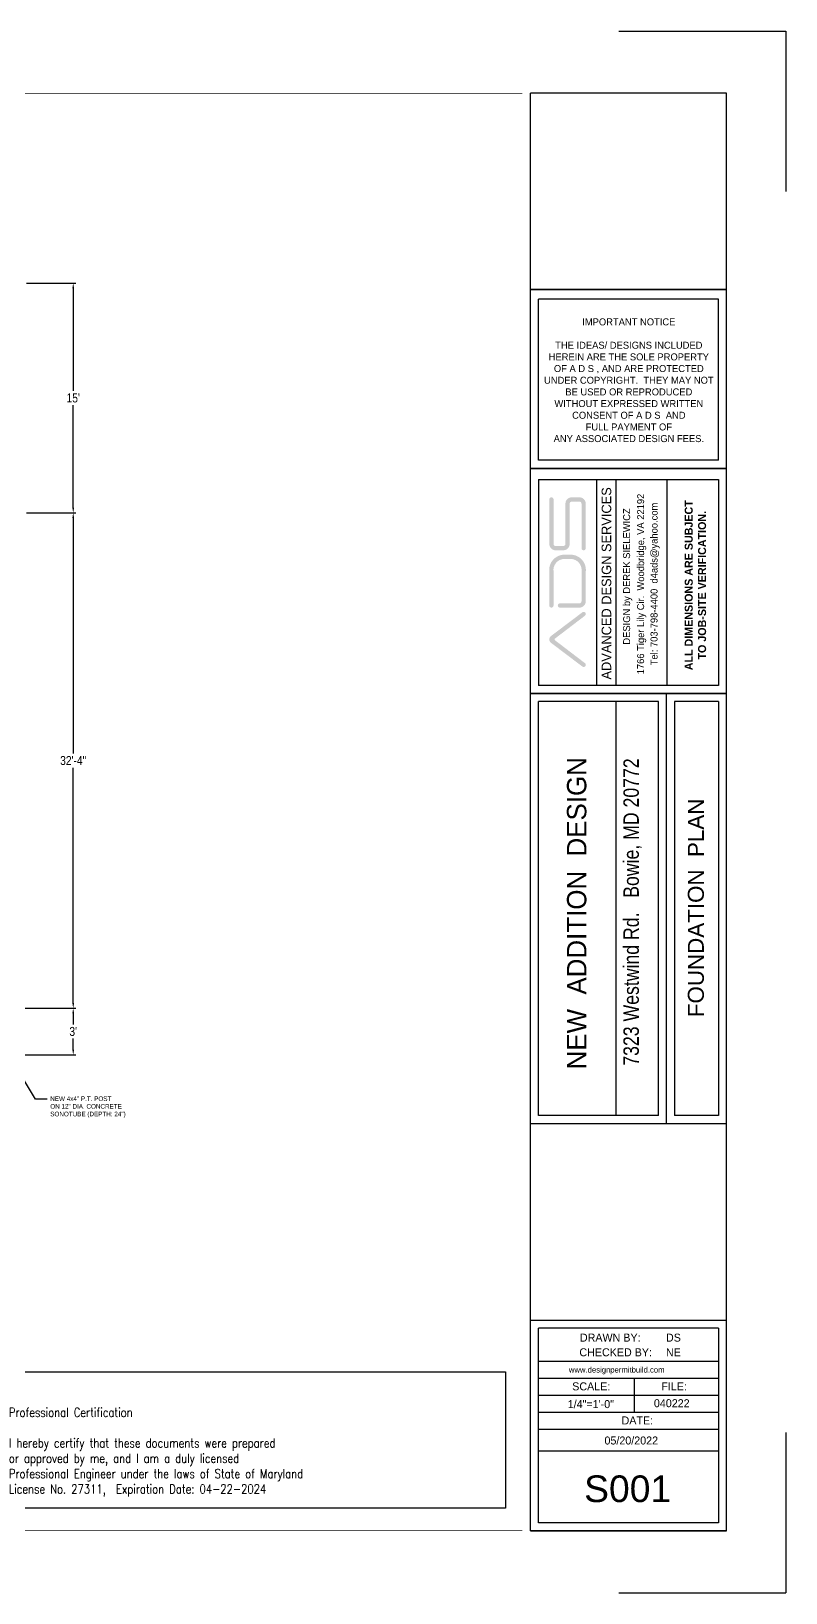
# Model space of a CAD drawing. Header units: inches. Extents: x -1842 to 12195, y -2228 to 2193.
# Drawn here: x 3109 to 3700, y -1028 to 196 of the extents above; entities that cross this region are included whole.
import ezdxf

# ---------------------------------------------------------------- set-up
doc = ezdxf.new("R2010")
doc.units = ezdxf.units.IN
doc.header["$LTSCALE"] = 6
doc.header["$MEASUREMENT"] = 0
doc.layers.add('FOUNDATION', color=1, linetype='Continuous')
doc.layers.add('Title Block', color=7, linetype='Continuous')
doc.styles.add('ARCHSTYLSHX', font='ARCHSTYL.SHX')
doc.styles.add('HS-DESIGN-PLAN', font='GOTHIC.TTF', dxfattribs={"height": 0.09375})
doc.styles.add('HS-DESIGN-TTLB', font='GOTHIC.TTF')
doc.styles.get("Standard").update_dxf_attribs({"font": 'ARIALN.TTF'})
doc.styles.add('TAGS', font='romans', dxfattribs={"width": 0.8})
doc.dimstyles.new('STANDARD$0', dxfattribs={"dimtxt": 6, "dimasz": 3, "dimexe": 4, "dimexo": 24, "dimgap": 0.5, "dimtad": 1, "dimdec": 1, "dimzin": 3, "dimdsep": 46, "dimlunit": 4, "dimtxsty": 'ARCHSTYLSHX', "dimblk1": 'OBLIQUE', "dimblk2": 'OBLIQUE', "dimsah": 1, "dimcen": 0.0625, "dimdle": 4, "dimadec": 0, "dimazin": 0, "dimtfac": 1, "dimtdec": 1, "dimtofl": 0, "dimtmove": 0, "dimatfit": 3, "dimldrblk": 'OBLIQUE', "dimfxl": 1, "dimfrac": 2, "dimtolj": 1, "dimtzin": 0, "dimlwd": 9, "dimlwe": 13, "dimarcsym": 0})

# ---------------------------------------------------------------- blocks, each defined once
blk = doc.blocks.new('*D172')
at = {"layer": 'Defpoints', "color": 0, "transparency": 16777216}
for p in [(3103.5, -1.8), (3103.5, -181.8), (3142, -181.8)]:
    blk.add_point(p, dxfattribs=at)
at = {"layer": 'Title Block', "color": 3, "lineweight": -2, "transparency": 16777216}
for p, q in [((3105.5, -1.8), (3144, -1.8)), ((3142, -5.8), (3142, -86.2)), ((3142, -177.8), (3142, -97.4)), ((3105.5, -181.8), (3144, -181.8))]:
    blk.add_line(p, q, dxfattribs=at)
at = {"layer": 'Title Block', "color": 3, "transparency": 16777216}
for points in [[(3141.3, -5.8), (3142.7, -5.8), (3142, -1.8)], [(3141.3, -177.8), (3142.7, -177.8), (3142, -181.8)]]:
    blk.add_solid(points, dxfattribs=at)
at = {"layer": 'Title Block', "color": 3, "transparency": 16777216, "insert": (3142, -91.8), "char_height": 7, "attachment_point": 5}
blk.add_mtext("\\A1;15'", dxfattribs=at)
blk = doc.blocks.new('*D188')
at = {"layer": 'Defpoints', "color": 0, "transparency": 16777216}
for p in [(3103.5, -181.8), (3103.5, -570), (3142, -570)]:
    blk.add_point(p, dxfattribs=at)
at = {"layer": 'Title Block', "color": 3, "lineweight": -2, "transparency": 16777216}
for p, q in [((3105.5, -181.8), (3144, -181.8)), ((3142, -185.8), (3142, -370.3)), ((3142, -566), (3142, -381.5)), ((3105.5, -570), (3144, -570))]:
    blk.add_line(p, q, dxfattribs=at)
at = {"layer": 'Title Block', "color": 3, "transparency": 16777216}
for points in [[(3141.3, -185.8), (3142.7, -185.8), (3142, -181.8)], [(3141.3, -566), (3142.7, -566), (3142, -570)]]:
    blk.add_solid(points, dxfattribs=at)
at = {"layer": 'Title Block', "color": 3, "transparency": 16777216, "insert": (3142, -375.9), "char_height": 7, "attachment_point": 5}
blk.add_mtext('\\A1;32\'-4"', dxfattribs=at)
blk = doc.blocks.new('*D199')
at = {"layer": 'Defpoints', "color": 0, "transparency": 16777216}
for p in [(3091.5, -570), (3142, -570), (3091.5, -606.5)]:
    blk.add_point(p, dxfattribs=at)
at = {"layer": 'Title Block', "color": 3, "lineweight": -2, "transparency": 16777216}
for p, q in [((3093.5, -570), (3144, -570)), ((3142, -574), (3142, -582.7)), ((3142, -602.5), (3142, -593.8)), ((3093.5, -606.5), (3144, -606.5))]:
    blk.add_line(p, q, dxfattribs=at)
at = {"layer": 'Title Block', "color": 3, "transparency": 16777216}
for points in [[(3141.3, -574), (3142.7, -574), (3142, -570)], [(3141.3, -602.5), (3142.7, -602.5), (3142, -606.5)]]:
    blk.add_solid(points, dxfattribs=at)
at = {"layer": 'Title Block', "color": 3, "transparency": 16777216, "insert": (3142, -588.2), "char_height": 7, "attachment_point": 5}
blk.add_mtext("\\A1;3'", dxfattribs=at)

msp = doc.modelspace()

# ---------------------------------------------------------------- hatches: boundary and pattern name
at = {"layer": 'Title Block'}
h = msp.add_hatch(color=256, dxfattribs=at)
h.paths.add_polyline_path([(3542.870824, -262.405981, 0.1912949762), (3543.5388041, -261.3709752), (3543.5388041, -260.7239289, 0.1065363828), (3543.2602102, -260.0783093, 0.1989123674), (3542.1770189, -259.4015396), (3541.6263436, -259.4015396, 0.1139636446), (3540.9325385, -259.6889231), (3516.3527652, -278.2670513, 0.5149988252), (3516.3527652, -283.701167), (3540.9325385, -302.2792952, 0.1139636446), (3541.6263436, -302.5666787), (3542.1770189, -302.5666787, 0.1989123674), (3543.2602102, -301.889909, 0.1065363829), (3543.5388041, -301.2442894), (3543.5388041, -300.5972431, 0.1912949762), (3542.870824, -299.5622373), (3519.4563961, -281.6777685, -0.5343557179), (3519.4563961, -280.2904499)])
h.paths.add_polyline_path([(3538.5324535, -256.0639725, 0.4142135624), (3543.5388041, -251.0576219), (3543.5388041, -227.9178853, 0.440849221), (3531.8573193, -214.567617), (3526.6349684, -214.567617, 0.440849221), (3514.9534836, -227.9178853), (3514.9534836, -254.395189, 0.4142135624), (3516.6222671, -256.0639725, 0.4142135624), (3518.2910507, -254.395189), (3518.2910507, -227.9178853, -0.4500136067), (3526.6349684, -217.905184), (3531.8573193, -217.905184, -0.4500136067), (3540.201237, -227.9178853), (3540.201237, -251.0576219, -0.4142135624), (3538.5324535, -252.7264054), (3523.2974013, -252.7264054, 0.4142135624), (3521.6286178, -254.395189, 0.4142135624), (3523.2974013, -256.0639725)])
h.paths.add_polyline_path([(3527.5773603, -206.1259168, -0.4142135624), (3525.9085768, -207.7947003), (3519.9598342, -207.7947003, -0.4142135624), (3518.2910507, -206.1259168), (3518.2910507, -171.3046954, 0.4142135624), (3516.6222671, -169.6359119, 0.4142135624), (3514.9534836, -171.3046954), (3514.9534836, -206.1259168, 0.4142135624), (3519.9598342, -211.1322674), (3525.9085768, -211.1322674, 0.4142135624), (3530.9149274, -206.1259168), (3530.9149274, -174.6422625, -0.4142135624), (3532.5837109, -172.973479), (3538.5324535, -172.973479, -0.4142135624), (3540.201237, -174.6422625), (3540.201237, -209.4634839, 0.4142135624), (3541.8700206, -211.1322674, 0.4142135624), (3543.5388041, -209.4634839), (3543.5388041, -174.6422625, 0.4142135624), (3538.5324535, -169.6359119), (3532.5837109, -169.6359119, 0.4142135624), (3527.5773603, -174.6422625)])
h = msp.add_hatch(color=256, dxfattribs=at)
h.paths.add_polyline_path([(3542.870824, -262.405981, 0.1912949762), (3543.5388041, -261.3709752), (3543.5388041, -260.7239289, 0.1065363828), (3543.2602102, -260.0783093, 0.1989123674), (3542.1770189, -259.4015396), (3541.6263436, -259.4015396, 0.1139636446), (3540.9325385, -259.6889231), (3516.3527652, -278.2670513, 0.5149988252), (3516.3527652, -283.701167), (3540.9325385, -302.2792952, 0.1139636446), (3541.6263436, -302.5666787), (3542.1770189, -302.5666787, 0.1989123674), (3543.2602102, -301.889909, 0.1065363829), (3543.5388041, -301.2442894), (3543.5388041, -300.5972431, 0.1912949762), (3542.870824, -299.5622373), (3519.4563961, -281.6777685, -0.5343557179), (3519.4563961, -280.2904499)])
h.paths.add_polyline_path([(3538.5324535, -256.0639725, 0.4142135624), (3543.5388041, -251.0576219), (3543.5388041, -227.9178853, 0.440849221), (3531.8573193, -214.567617), (3526.6349684, -214.567617, 0.440849221), (3514.9534836, -227.9178853), (3514.9534836, -254.395189, 0.4142135624), (3516.6222671, -256.0639725, 0.4142135624), (3518.2910507, -254.395189), (3518.2910507, -227.9178853, -0.4500136067), (3526.6349684, -217.905184), (3531.8573193, -217.905184, -0.4500136067), (3540.201237, -227.9178853), (3540.201237, -251.0576219, -0.4142135624), (3538.5324535, -252.7264054), (3523.2974013, -252.7264054, 0.4142135624), (3521.6286178, -254.395189, 0.4142135624), (3523.2974013, -256.0639725)])
h.paths.add_polyline_path([(3527.5773603, -206.1259168, -0.4142135624), (3525.9085768, -207.7947003), (3519.9598342, -207.7947003, -0.4142135624), (3518.2910507, -206.1259168), (3518.2910507, -171.3046954, 0.4142135624), (3516.6222671, -169.6359119, 0.4142135624), (3514.9534836, -171.3046954), (3514.9534836, -206.1259168, 0.4142135624), (3519.9598342, -211.1322674), (3525.9085768, -211.1322674, 0.4142135624), (3530.9149274, -206.1259168), (3530.9149274, -174.6422625, -0.4142135624), (3532.5837109, -172.973479), (3538.5324535, -172.973479, -0.4142135624), (3540.201237, -174.6422625), (3540.201237, -209.4634839, 0.4142135624), (3541.8700206, -211.1322674, 0.4142135624), (3543.5388041, -209.4634839), (3543.5388041, -174.6422625, 0.4142135624), (3538.5324535, -169.6359119), (3532.5837109, -169.6359119, 0.4142135624), (3527.5773603, -174.6422625)])

# ---------------------------------------------------------------- linework, layer by layer
msp.add_lwpolyline([(1998.8759753, 147.0156656, 0.5, 0.5, 0), (3493.93521, 147.0156656, 0, 0, 0), (3493.93521, -979.4335558, 0.5, 0.5, 0), (1998.8759753, -979.4335558, 0.5, 0.5, 0)], format="xyseb")
at = {"layer": 'FOUNDATION'}
for p, q in [((3112.5428673, -641.3008465), (3091.4605895, -606.479836)), ((3112.5428673, -641.3008465), (3091.4605895, -606.479836)), ((3121.7090977, -641.3008465), (3112.5428673, -641.3008465)), ((3121.7090977, -641.3008465), (3112.5428673, -641.3008465))]:
    msp.add_line(p, q, dxfattribs=at)
at = {"layer": 'Title Block'}
for p, q in [((3569.3913682, 195.5926256), (3700.1949532, 195.5926256)), ((3569.3913682, 195.5926256), (3700.1949532, 195.5926256)), ((3569.3913682, 195.5926256), (3700.1949532, 195.5926256)), ((3569.3913682, 195.5926256), (3700.1949532, 195.5926256)), ((3569.3913682, 195.5926256), (3700.1949532, 195.5926256)), ((3569.3913682, 195.5926256), (3700.1949532, 195.5926256)), ((3569.3913682, 195.5926256), (3700.1949532, 195.5926256)), ((3569.3913682, 195.5926256), (3700.1949532, 195.5926256)), ((3700.1949532, 195.5926256), (3700.1949532, 70.1021456)), ((3700.1949532, 195.5926256), (3700.1949532, 70.1021456)), ((3700.1949532, 195.5926256), (3700.1949532, 70.1021456)), ((3700.1949532, 195.5926256), (3700.1949532, 70.1021456)), ((3700.1949532, 195.5926256), (3700.1949532, 70.1021456)), ((3700.1949532, 195.5926256), (3700.1949532, 70.1021456)), ((3700.1949532, 195.5926256), (3700.1949532, 70.1021456)), ((3700.1949532, 195.5926256), (3700.1949532, 70.1021456)), ((3700.1949532, 195.5926256), (3700.1949532, 70.1021456)), ((3700.1949532, 195.5926256), (3700.1949532, 70.1021456)), ((3700.1949532, 195.5926256), (3700.1949532, 70.1021456)), ((3700.1949532, 195.5926256), (3700.1949532, 70.1021456)), ((3700.1949532, 195.5926256), (3700.1949532, 70.1021456)), ((3700.1949532, 195.5926256), (3700.1949532, 70.1021456)), ((3700.1949532, 195.5926256), (3700.1949532, 70.1021456)), ((3700.1949532, 195.5926256), (3700.1949532, 70.1021456)), ((3700.1949532, 195.5926256), (3700.1949532, 70.1021456)), ((3700.1949532, 195.5926256), (3700.1949532, 70.1021456)), ((3700.1949532, 195.5926256), (3700.1949532, 70.1021456)), ((3700.1949532, 195.5926256), (3700.1949532, 70.1021456)), ((3700.1949532, 195.5926256), (3700.1949532, 70.1021456)), ((3700.1949532, 195.5926256), (3700.1949532, 70.1021456)), ((3700.1949532, 195.5926256), (3700.1949532, 70.1021456)), ((3700.1949532, 195.5926256), (3700.1949532, 70.1021456)), ((3700.1949532, 195.5926256), (3700.1949532, 70.1021456)), ((3700.1949532, 195.5926256), (3700.1949532, 70.1021456)), ((3700.1949532, 195.5926256), (3700.1949532, 70.1021456)), ((3700.1949532, 195.5926256), (3700.1949532, 70.1021456)), ((3700.1949532, 195.5926256), (3700.1949532, 70.1021456)), ((3700.1949532, 195.5926256), (3700.1949532, 70.1021456)), ((3500.260335, -979.4335658), (3500.260335, 147.0156557)), ((3653.875335, 147.0156557), (3500.260335, 147.0156557)), ((3653.875335, -979.4335658), (3653.875335, 147.0156557)), ((3500.260335, -6.6668443), (3653.875335, -6.6668443)), ((3500.260335, -6.6668443), (3653.875335, -6.6668443)), ((3500.260335, -6.6668443), (3653.875335, -6.6668443)), ((3500.260335, -6.6668443), (3653.875335, -6.6668443)), ((3653.875335, -6.6668443), (3500.260335, -6.6668443)), ((3506.530335, -140.5755943), (3506.530335, -14.2543443)), ((3647.605335, -14.2543443), (3506.530335, -14.2543443)), ((3506.530335, -140.5755943), (3506.530335, -14.2543443)), ((3647.605335, -140.5755943), (3647.605335, -14.2543443)), ((3647.605335, -140.5755943), (3506.530335, -140.5755943)), ((3500.260335, -147.1668443), (3653.875335, -147.1668443)), ((3500.260335, -147.1668443), (3653.875335, -147.1668443)), ((3500.260335, -147.1668443), (3653.875335, -147.1668443)), ((3653.875335, -147.1668443), (3500.260335, -147.1668443)), ((3506.58546, -155.5755943), (3647.605335, -155.5755943)), ((3506.58546, -155.5755943), (3506.58546, -317.0798436)), ((3506.58546, -155.5755943), (3506.58546, -317.0798436)), ((3552.1169323, -317.0798436), (3552.1169323, -155.5755943)), ((3552.1169323, -317.0798436), (3552.1169323, -155.5755943)), ((3567.3711641, -317.0798436), (3567.3711641, -155.5755943)), ((3567.3711641, -317.0798436), (3567.3711641, -155.5755943)), ((3607.3711641, -317.0798436), (3607.3711641, -155.5755943)), ((3607.3711641, -317.0798436), (3607.3711641, -155.5755943)), ((3647.605335, -155.5755943), (3647.605335, -317.0798436)), ((3647.605335, -317.0798436), (3506.530335, -317.0798436)), ((3500.260335, -323.3498436), (3653.875335, -323.3498436)), ((3500.260335, -323.3498436), (3653.875335, -323.3498436)), ((3653.875335, -323.3498436), (3500.260335, -323.3498436)), ((3506.530335, -654.1420733), (3506.530335, -329.6198436)), ((3600.580335, -329.6198436), (3506.530335, -329.6198436)), ((3567.3511831, -654.1420733), (3567.3511831, -329.6198436)), ((3600.580335, -654.1420733), (3600.580335, -329.6198436)), ((3606.850335, -660.4120733), (3606.850335, -323.3498436)), ((3647.605335, -329.6198436), (3613.120335, -329.6198436)), ((3613.120335, -329.6198436), (3613.120335, -654.1420733)), ((3647.605335, -329.6198436), (3647.605335, -654.1420733)), ((3500.260335, -660.4120733), (3653.875335, -660.4120733)), ((3500.260335, -660.4120733), (3653.875335, -660.4120733)), ((3600.580335, -654.1420733), (3506.530335, -654.1420733)), ((3647.605335, -654.1420733), (3613.120335, -654.1420733)), ((3500.260335, -814.2733233), (3653.875335, -814.2733233)), ((3506.530335, -846.8673929), (3506.530335, -820.5433233)), ((3647.605335, -820.5433233), (3506.530335, -820.5433233)), ((3647.605335, -820.5433233), (3647.605335, -846.8673929)), ((3506.530335, -973.1635658), (3506.530335, -846.8673929)), ((3647.605335, -846.8673929), (3506.530335, -846.8673929)), ((3647.605335, -846.8673929), (3647.605335, -973.1635658)), ((3647.605335, -860.1911429), (3506.530335, -860.1911429)), ((3581.580335, -886.8386429), (3581.580335, -860.1911429)), ((3647.605335, -873.5148929), (3506.530335, -873.5148929)), ((3647.605335, -886.8386429), (3506.530335, -886.8386429)), ((3647.605335, -900.1623929), (3506.530335, -900.1623929)), ((3700.1949532, -902.5200358), (3700.1949532, -1028.0105158)), ((3700.1949532, -902.5200358), (3700.1949532, -1028.0105158)), ((3700.1949532, -902.5200358), (3700.1949532, -1028.0105158)), ((3700.1949532, -902.5200358), (3700.1949532, -1028.0105158)), ((3700.1949532, -902.5200358), (3700.1949532, -1028.0105158)), ((3700.1949532, -902.5200358), (3700.1949532, -1028.0105158)), ((3700.1949532, -902.5200358), (3700.1949532, -1028.0105158)), ((3700.1949532, -902.5200358), (3700.1949532, -1028.0105158)), ((3700.1949532, -902.5200358), (3700.1949532, -1028.0105158)), ((3700.1949532, -902.5200358), (3700.1949532, -1028.0105158)), ((3700.1949532, -902.5200358), (3700.1949532, -1028.0105158)), ((3700.1949532, -902.5200358), (3700.1949532, -1028.0105158)), ((3700.1949532, -902.5200358), (3700.1949532, -1028.0105158)), ((3700.1949532, -902.5200358), (3700.1949532, -1028.0105158)), ((3700.1949532, -902.5200358), (3700.1949532, -1028.0105158)), ((3700.1949532, -902.5200358), (3700.1949532, -1028.0105158)), ((3700.1949532, -902.5200358), (3700.1949532, -1028.0105158)), ((3700.1949532, -902.5200358), (3700.1949532, -1028.0105158)), ((3700.1949532, -902.5200358), (3700.1949532, -1028.0105158)), ((3700.1949532, -902.5200358), (3700.1949532, -1028.0105158)), ((3700.1949532, -902.5200358), (3700.1949532, -1028.0105158)), ((3700.1949532, -902.5200358), (3700.1949532, -1028.0105158)), ((3700.1949532, -902.5200358), (3700.1949532, -1028.0105158)), ((3700.1949532, -902.5200358), (3700.1949532, -1028.0105158)), ((3700.1949532, -902.5200358), (3700.1949532, -1028.0105158)), ((3700.1949532, -902.5200358), (3700.1949532, -1028.0105158)), ((3700.1949532, -902.5200358), (3700.1949532, -1028.0105158)), ((3700.1949532, -902.5200358), (3700.1949532, -1028.0105158)), ((3700.1949532, -902.5200358), (3700.1949532, -1028.0105158)), ((3700.1949532, -902.5200358), (3700.1949532, -1028.0105158)), ((3647.605335, -916.9630903), (3506.530335, -916.9630903)), ((3647.605335, -973.1635658), (3506.58546, -973.1635658)), ((3500.260335, -979.4335658), (3653.875335, -979.4335658)), ((3500.260335, -979.4335658), (3653.875335, -979.4335658)), ((3500.260335, -979.4335658), (3653.875335, -979.4335658)), ((3500.260335, -979.4335658), (3653.875335, -979.4335658)), ((3653.875335, -979.4335658), (3500.260335, -979.4335658)), ((3569.3913682, -1028.0105158), (3700.1949532, -1028.0105158)), ((3569.3913682, -1028.0105158), (3700.1949532, -1028.0105158)), ((3569.3913682, -1028.0105158), (3700.1949532, -1028.0105158)), ((3569.3913682, -1028.0105158), (3700.1949532, -1028.0105158)), ((3569.3913682, -1028.0105158), (3700.1949532, -1028.0105158)), ((3569.3913682, -1028.0105158), (3700.1949532, -1028.0105158)), ((3569.3913682, -1028.0105158), (3700.1949532, -1028.0105158)), ((3569.3913682, -1028.0105158), (3700.1949532, -1028.0105158)), ((3569.3913682, -1028.0105158), (3700.1949532, -1028.0105158)), ((3569.3913682, -1028.0105158), (3700.1949532, -1028.0105158)), ((3569.3913682, -1028.0105158), (3700.1949532, -1028.0105158))]:
    msp.add_line(p, q, dxfattribs=at)
at = {"layer": 'Title Block', "const_width": 0.5}
for points in [[(3500.260335, 147.0156557), (3653.875335, 147.0156557)], [(3500.260335, -979.4335658), (3500.260335, 147.0156557)], [(3653.875335, -979.4335658), (3653.875335, 147.0156557)], [(3500.260335, -6.6668443), (3653.875335, -6.6668443)], [(3500.260335, -6.6668443), (3653.875335, -6.6668443)], [(3500.260335, -147.1668443), (3653.875335, -147.1668443)], [(3500.260335, -147.1668443), (3653.875335, -147.1668443)], [(3500.260335, -323.3498436), (3653.875335, -323.3498436)], [(3500.260335, -323.3498436), (3653.875335, -323.3498436)], [(3606.850335, -660.4120733), (3606.850335, -323.3498436)], [(3500.260335, -660.4120733), (3653.875335, -660.4120733)], [(3500.260335, -814.2733233), (3653.875335, -814.2733233)], [(3500.260335, -979.4335658), (3653.875335, -979.4335658)], [(3500.260335, -979.4335658), (3653.875335, -979.4335658)], [(3500.260335, -979.4335658), (3653.875335, -979.4335658)]]:
    msp.add_lwpolyline(points, dxfattribs=at)
at = {"layer": 'Title Block', "color": 253, "linetype": 'ByBlock', "elevation": -143.9991213}
msp.add_lwpolyline([(3083.0701473, -854.8134768), (3480.5701473, -854.8134768), (3480.5701473, -961.6747268), (3083.0701473, -961.6747268)], close=True, dxfattribs=at)

# ---------------------------------------------------------------- texts
at = {"insert": (3124.0328712, -639.0534997), "char_height": 3.6, "width": 95.507369382, "attachment_point": 1, "style": 'HS-DESIGN-TTLB'}
msp.add_mtext('{\\fArial Narrow|b0|i0|c0|p34;NEW 4x4" P.T. POST\\PON 12" DIA. CONCRETE\\PSONOTUBE (DEPTH: 24")}', dxfattribs=at)
at = {"layer": 'Title Block'}
for s, insert, char_height, width, attachment_point, style in [('IMPORTANT NOTICE \\P\\P\\pxt2;THE IDEAS/ DESIGNS INCLUDED \\PHEREIN ARE THE SOLE PROPERTY \\POF A D S , AND ARE PROTECTED \\PUNDER COPYRIGHT.  THEY MAY NOT \\PBE USED OR REPRODUCED \\PWITHOUT EXPRESSED WRITTEN \\PCONSENT OF A D S  AND \\PFULL PAYMENT OF \\PANY ASSOCIATED DESIGN FEES.', (3577.2584111, -77.9236142), 5.48625, 1080.556998024, 5, 'HS-DESIGN-PLAN'), ('DRAWN BY:', (3538.9327958, -824.9360514), 6.27, 50.128184718, 1, 'HS-DESIGN-TTLB'), ('DS', (3606.353526, -824.9360514), 6.27, 50.128184718, 1, 'HS-DESIGN-TTLB'), ('CHECKED BY:', (3538.5258925, -836.4427368), 6.27, 62.9454832, 1, 'HS-DESIGN-TTLB'), ('NE', (3606.353526, -836.4427368), 6.27, 119.339266761, 1, 'HS-DESIGN-TTLB'), ('www.designpermitbuild.com', (3530.2942502, -850.9749151), 4.5, 50.128184718, 1, 'HS-DESIGN-TTLB'), ('SCALE:', (3532.9034855, -863.1540431), 6.27, 50.128184718, 1, 'HS-DESIGN-TTLB'), ('FILE:', (3602.6918222, -863.1540431), 6.27, 50.128184718, 1, 'HS-DESIGN-TTLB'), ('1/4"=1\'-0"', (3529.3983169, -877.0485518), 6.27, 50.128184718, 1, 'HS-DESIGN-TTLB'), ('040222', (3596.9006581, -876.3462521), 6.27, 50.128184718, 1, 'HS-DESIGN-TTLB'), ('DATE:', (3571.5642356, -889.8381825), 6.27, 50.128184718, 1, 'HS-DESIGN-TTLB'), ('05/20/2022', (3558.1932715, -905.5554748), 6.27, 50.128184718, 1, 'HS-DESIGN-TTLB'), ('{\\fSwis721 BlkOul BT|b0|i0|c0|p82;S001}', (3576.320992, -946.6503926), 20.9, 201.832735712, 5, 'HS-DESIGN-TTLB')]:
    msp.add_mtext(s, dxfattribs=dict(at, insert=insert, char_height=char_height, width=width, attachment_point=attachment_point, style=style))
at = {"layer": 'Title Block', "rotation": 90}
for s, insert, char_height, width, attachment_point, style in [('ADVANCED DESIGN SERVICES', (3559.7547099, -237.0601509), 7.50975, 200.725788003, 5, 'HS-DESIGN-PLAN'), ('1766 Tiger Lily Cir.  Woodbridge, VA 22192', (3587.3210919, -237.5567372), 5.48625, 248.576827248, 5, 'HS-DESIGN-PLAN'), ('1766 Tiger Lily Cir.  Woodbridge, VA 22192', (3587.3210919, -237.5567372), 5.48625, 248.576827248, 5, 'HS-DESIGN-PLAN'), ('DESIGN by DEREK SIELEWICZ', (3576.347449, -231.6526424), 5.48625, 248.576827248, 5, 'HS-DESIGN-PLAN'), ('DESIGN by DEREK SIELEWICZ', (3576.347449, -231.6526424), 5.48625, 248.576827248, 5, 'HS-DESIGN-PLAN'), ('Tel: 703-798-4400  d4ads@yahoo.com', (3597.8290049, -237.5337102), 5.48625, 248.576827248, 5, 'HS-DESIGN-PLAN'), ('Tel: 703-798-4400  d4ads@yahoo.com', (3597.8290049, -237.5337102), 5.48625, 248.576827248, 5, 'HS-DESIGN-PLAN'), ('\\P{\\fCentury Gothic|b1|i0|c0|p34;\\H1.1429x;ALL DIMENSIONS ARE SUBJECT \\PTO JOB-SITE VERIFICATION.}', (3624.8836167, -238.5105158), 5.48625, 248.576827248, 5, 'HS-DESIGN-PLAN'), ('\\P{\\fCentury Gothic|b1|i0|c0|p34;\\H1.1429x;ALL DIMENSIONS ARE SUBJECT \\PTO JOB-SITE VERIFICATION.}', (3624.8836167, -238.5105158), 5.48625, 248.576827248, 5, 'HS-DESIGN-PLAN'), ('{\\H1.14632x;    NEW  ADDITION  DESIGN}', (3528.8075893, -640.439907), 13.237439489, 488.490459411, 1, 'HS-DESIGN-TTLB'), ('\\pxb0.41667,a0.41667,t20;{\\fArial Narrow|b0|i0|c0|p34;7323 Westwind Rd.   Bowie, MD 20772}', (3573.009342, -615.0085769), 12.085821891, 788.928518224, 1, 'HS-DESIGN-TTLB'), ('{\\fSwis721 BdOul BT|b0|i0|c0|p82;FOUNDATION  PLAN}', (3629.8493474, -491.3587233), 12.54047025, 315.279058952, 5, 'HS-DESIGN-TTLB')]:
    msp.add_mtext(s, dxfattribs=dict(at, insert=insert, char_height=char_height, width=width, attachment_point=attachment_point, style=style))
at = {"layer": 'Title Block', "insert": (3091.5701473, -883.0747268, -143.9991213), "char_height": 7.2, "attachment_point": 1, "style": 'TAGS'}
msp.add_mtext_dynamic_manual_height_columns('Professional Certification\\P\\PI hereby certify that these documents were prepared\\Por approved by me, and I am a duly licensed\\PProfessional Engineer under the laws of State of Maryland\\PLicense No. 27311,  Expiration Date: 04-22-2024', width=727.308226295, gutter_width=30, heights=[0], dxfattribs=at)

# ---------------------------------------------------------------- dimensions: what is measured, and where the dimension line sits
at = {"layer": 'Title Block'}
for base, p1, p2, picture, middle in [((3142, -181.8105158), (3103.5276878, -1.8105158), (3103.5276878, -181.8105158), '*D172', (3142, -91.8105158)), ((3142, -570.0105158), (3103.5276878, -181.8105158), (3103.5276878, -570.0105158), '*D188', (3142, -375.9105158)), ((3142, -570.0105158), (3091.4605895, -606.479836), (3091.4605895, -570.0105158), '*D199', (3142, -588.2451759))]:
    dim = msp.add_linear_dim(base=base, p1=p1, p2=p2, angle=90, dimstyle='STANDARD$0', override={"dimtxt": 7, "dimasz": 4, "dimexe": 2, "dimexo": 2, "dimgap": 2, "dimtad": 0, "dimtih": 1, "dimtoh": 1, "dimdec": 0, "dimzin": 0, "dimtxsty": 'Standard', "dimsah": 0, "dimcen": 0.09, "dimdle": 0, "dimclrd": 3, "dimclre": 3, "dimclrt": 3, "dimtdec": 0, "dimfrac": 0, "dimlwd": 65534, "dimlwe": 65534}, dxfattribs=at)
    dim.commit()
    dim.dimension.update_dxf_attribs({"geometry": picture, "text_midpoint": middle})

doc.saveas('drawing.dxf')
